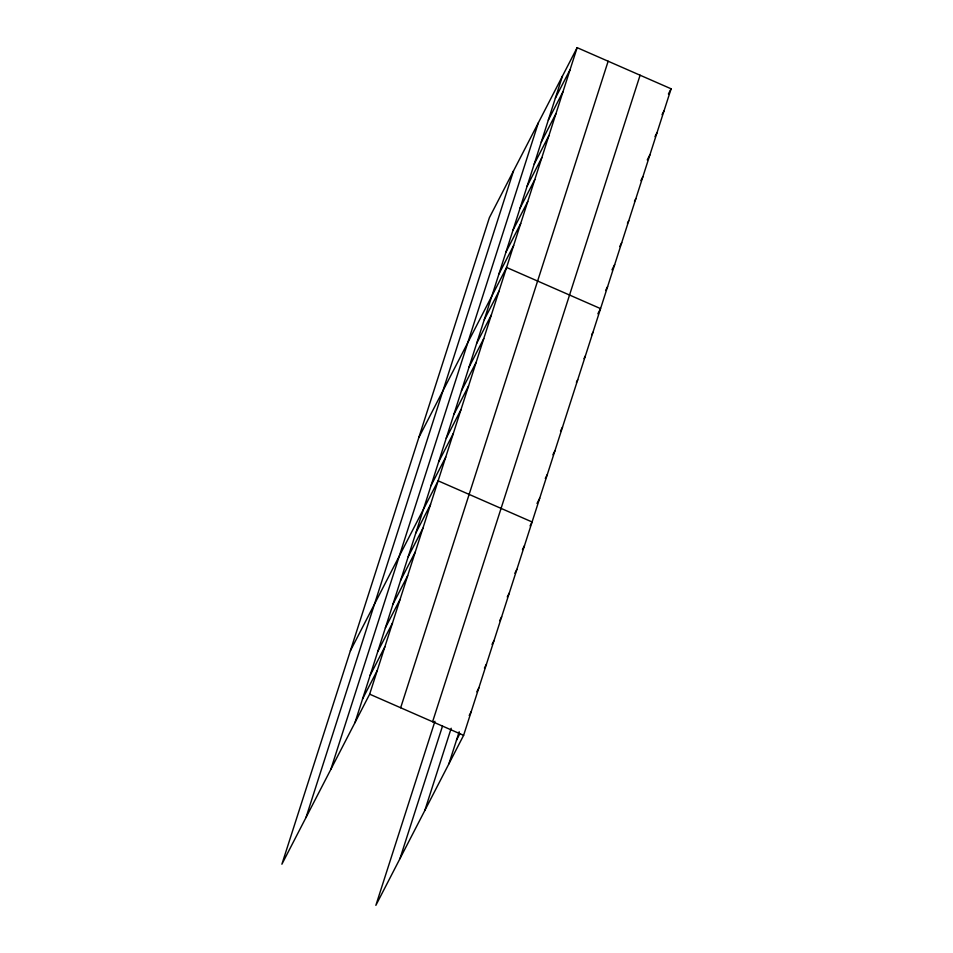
<?xml version="1.0" encoding="UTF-8"?>
<svg xmlns="http://www.w3.org/2000/svg" width="953" height="953" viewBox="0 0 953 953"><rect width="100%" height="100%" fill="white"/><g stroke="black" fill="none" stroke-linecap="round" stroke-linejoin="round"><path stroke-width="1.43" d="M306.008 817.507L513.488 170.968M330.834 769.393L538.326 122.854M354.945 722.696L562.425 76.157M577.137 47.65L489.389 217.665L281.897 864.204L369.657 694.177L577.137 47.65L671.103 88.796L463.611 735.335L375.863 905.35L434.937 721.278M400.665 707.757L608.145 61.23M432.602 721.755L640.094 75.216M399.962 858.653L442.478 726.174M424.8 810.538L451.198 728.259M448.899 763.841L459.191 731.773M555.373 98.147L570.085 69.629M548.32 120.126L563.032 91.619M541.256 142.104L555.98 113.598M534.204 164.083L548.928 135.576M527.152 186.073L541.864 157.555M520.1 208.052L534.812 179.545M513.048 230.03L527.759 201.524M505.995 252.021L520.707 223.502M498.931 273.999L513.655 245.493M418.844 437.487L506.591 267.471L600.557 308.617L597.876 313.799M484.267 319.684L498.991 291.177M476.667 343.39L491.379 314.883M469.055 367.096L483.767 338.589M461.455 390.801L476.166 362.295M453.842 414.507L468.554 386.001M446.23 438.213L460.954 409.707M438.63 461.919L453.342 433.412M431.018 485.625L445.73 457.118M350.37 650.839L438.13 480.824L532.084 521.97L530.082 525.865M415.806 533.037L430.518 504.53M408.194 556.743L422.906 528.236M400.582 580.448L415.305 551.942M392.981 604.154L407.693 575.648M385.369 627.86L400.081 599.354M377.769 651.578L392.481 623.059M668.422 93.978L671.103 88.796M370.157 675.284L384.869 646.765M662.037 114.67L664.038 110.786M362.545 698.99L377.269 670.471M654.985 136.648L656.986 132.765M647.254 159.925L649.934 154.743M640.869 180.617L642.882 176.722M634.484 201.297L635.83 198.712M627.431 223.288L628.766 220.691M619.712 246.565L621.713 242.67M611.981 269.842L614.661 264.66M605.596 290.522L607.609 286.639M591.61 334.92L592.945 332.323M583.998 358.626L585.333 356.029M576.386 382.332L577.732 379.735M560.507 431.042L562.52 427.147M552.895 454.748L554.908 450.852M545.295 478.454L547.296 474.558M537.015 503.458L539.696 498.264M522.47 549.571L524.472 545.676M514.858 573.277L516.871 569.382M507.258 596.983L509.259 593.088M499.646 620.689L501.647 616.805M492.034 644.395L494.047 640.511M484.434 668.101L486.435 664.217M476.822 691.807L478.835 687.923M456.511 740.136L459.846 733.655M469.21 715.512L471.223 711.629M369.657 694.177L463.611 735.335"/></g></svg>
